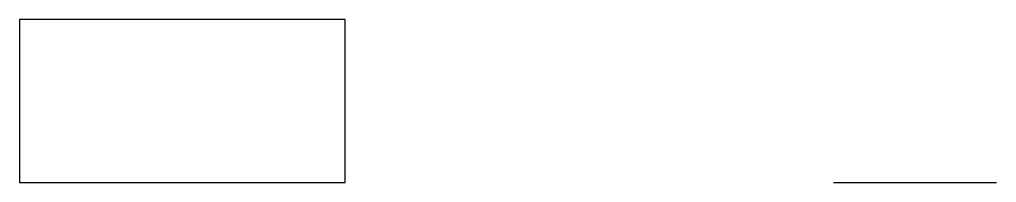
# Model space of a CAD drawing. Header units: millimetres. Extents: x 0 to 6000, y 0 to 1000.
import ezdxf

# ---------------------------------------------------------------- set-up
doc = ezdxf.new("R2010")
doc.units = ezdxf.units.MM

msp = doc.modelspace()

# ---------------------------------------------------------------- linework, layer by layer
at = {"layer": 'Outline'}
for p, q in [((2000, 1000), (0, 1000)), ((0, 1000), (0, 0)), ((2000, 0), (2000, 1000)), ((0, 0), (2000, 0)), ((5000, 0), (6000, 0))]:
    msp.add_line(p, q, dxfattribs=at)

doc.saveas('drawing.dxf')
